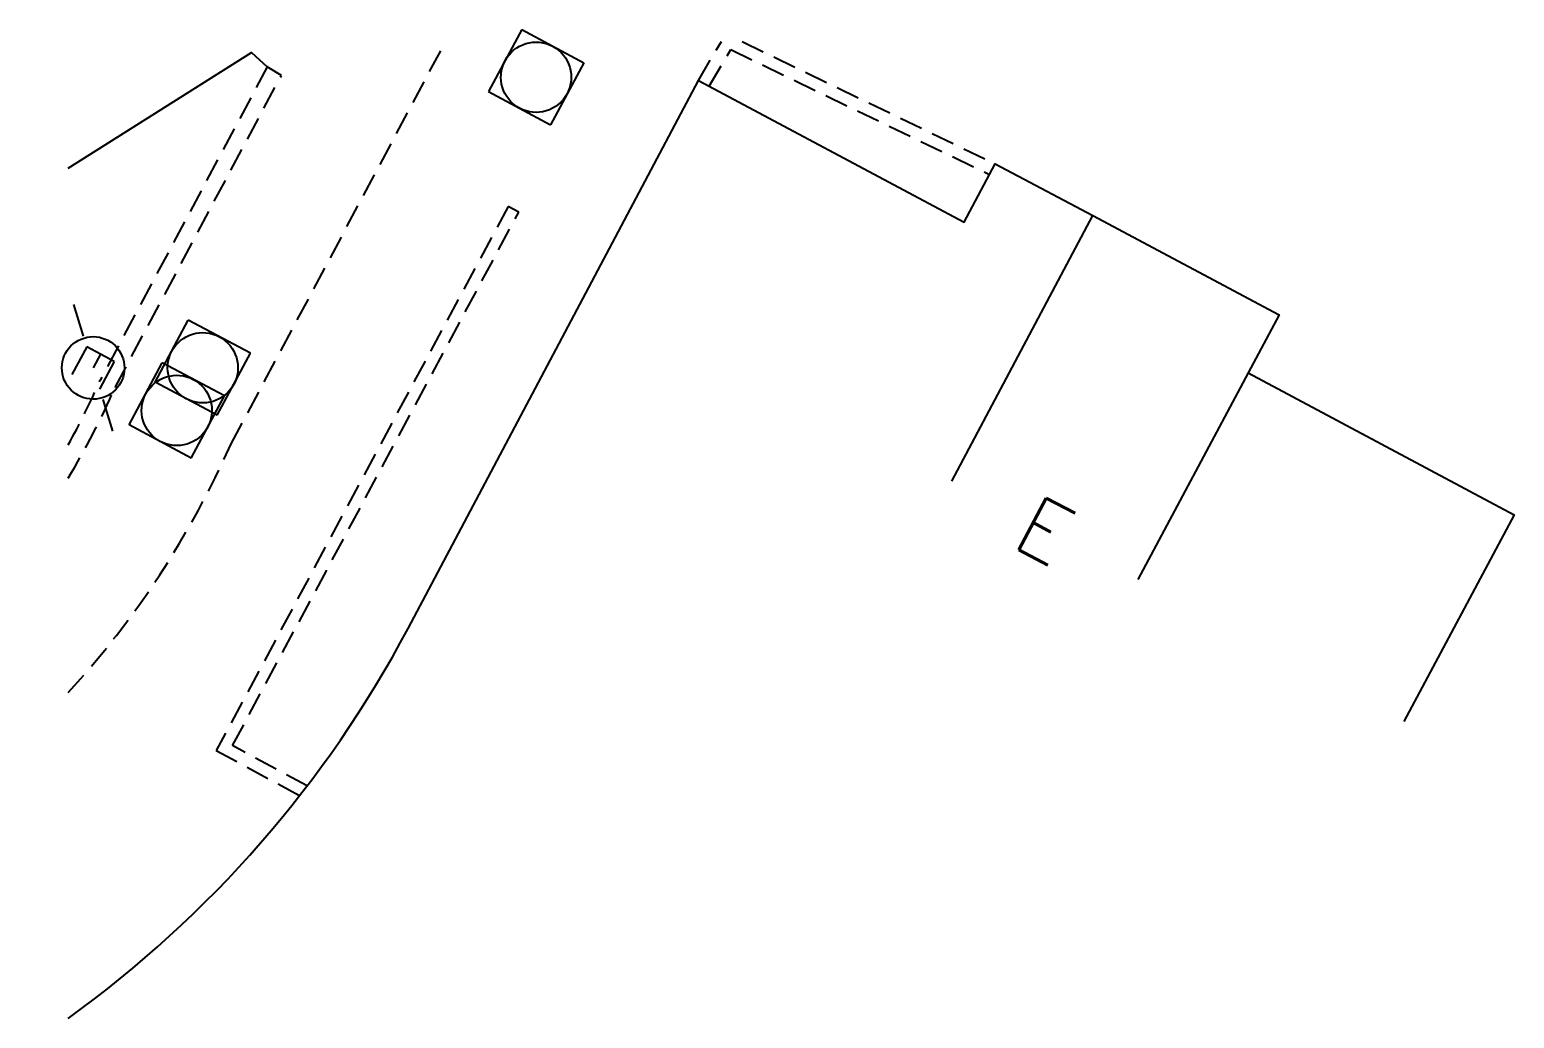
# Model space of a CAD drawing. Header units: millimetres. Extents: x 155999 to 157000, y 122000 to 123000.
# Drawn here: x 155999.18 to 156030.83, y 122979.16 to 123000.25 of the extents above; entities that cross this region are included whole.
import ezdxf
from ezdxf.enums import TextEntityAlignment as Align

# ---------------------------------------------------------------- set-up
doc = ezdxf.new("R2010")
doc.units = ezdxf.units.MM
doc.linetypes.add('DASHED', pattern=[0.75, 0.5, -0.25])
doc.layers.get('0').update_dxf_attribs({"linetype": 'CONTINUOUS'})
for name, color, linetype in [('W0001', 6, 'DASHED'), ('W0008', 7, 'CONTINUOUS'), ('W0100', 7, 'CONTINUOUS'), ('W0112', 1, 'DASHED'), ('W0420', 7, 'CONTINUOUS'), ('W0471', 7, 'CONTINUOUS'), ('W0984', 7, 'CONTINUOUS'), ('W1102', 7, 'CONTINUOUS')]:
    doc.layers.add(name, color=color, linetype=linetype)
doc.styles.get("Standard").update_dxf_attribs({"font": 'romans.shx', "width": 0.85})

# ---------------------------------------------------------------- blocks, each defined once
blk = doc.blocks.new('T420')
for p, q in [((0.75, 0.75), (-0.75, 0.75)), ((-0.75, 0.75), (-0.75, -0.75)), ((0.75, 0.75), (0.75, -0.75)), ((0.75, -0.75), (-0.75, -0.75))]:
    blk.add_line(p, q)
blk.add_ellipse((0, 0), major_axis=(-0.53, 0.53), ratio=1, start_param=3.926991, end_param=10.210176)
blk = doc.blocks.new('T471')
for p, q in [((0.500001, 0.500001), (1.000002, 1.000002)), ((-0.333334, 0.333334), (-0.333334, -0.333334)), ((-0.333334, 0.333334), (0.333334, 0.333334)), ((-0.333334, 0), (0, 0)), ((-0.500001, -0.500001), (-1.000002, -1.000002)), ((-0.333334, -0.333334), (0.333334, -0.333334))]:
    blk.add_line(p, q)
blk.add_ellipse((0, 0), major_axis=(0.471405, 0.471405), ratio=1, start_param=5.497787144, end_param=11.780972451)

msp = doc.modelspace()

# ---------------------------------------------------------------- linework, layer by layer
at = {"layer": 'W0001'}
msp.add_lwpolyline([(156000, 122986.112, 0.080932), (156003.474, 122991.419), (156008.047, 123000, 0.283024)], format="xyb", dxfattribs=at)
at = {"layer": 'W0008'}
msp.add_lwpolyline([(156000, 122997.3), (156003.907, 122999.768), (156004.244, 122999.464)], dxfattribs=at)
at = {"layer": 'W0100'}
msp.add_lwpolyline([(156000, 122979.162, 0.114898), (156007.247, 122987.48), (156013.436, 122999.173), (156019.104, 122996.149), (156019.767, 122997.391), (156021.846, 122996.287), (156025.816, 122994.168), (156025.158, 122992.935), (156030.832, 122989.907), (156028.478, 122985.495)], format="xyb", dxfattribs=at)
at = {"layer": 'W0112'}
for points in [[(156013.436, 122999.173), (156013.926, 123000)], [(156013.664, 122999.051), (156014.126, 122999.83), (156019.645, 122997.163)], [(156014.367, 123000), (156019.767, 122997.391)], [(156005.094, 122984.121), (156003.505, 122984.981), (156009.608, 122996.362), (156009.38, 122996.484), (156003.156, 122984.876), (156004.934, 122983.914)]]:
    msp.add_lwpolyline(points, dxfattribs=at)
for points in [[(156000, 122990.687, 0.032108), (156000.999, 122992.622), (156004.546, 122999.277), (156004.244, 122999.464)], [(156004.244, 122999.464), (156000.681, 122992.776, -0.023164), (156000, 122991.396)]]:
    msp.add_lwpolyline(points, format="xyb", dxfattribs=at)
at = {"layer": 'W1102'}
msp.add_line((156018.838, 122990.623), (156021.846, 122996.287), dxfattribs=at)
at = {"layer": 'W1102', "flags": 128}
msp.add_lwpolyline([(156025.158, 122992.935), (156022.804, 122988.523)], dxfattribs=at)

# ---------------------------------------------------------------- block references
at = {"layer": 'W0420'}
for p, rotation in [((156009.975, 122999.24), 61.80000525283571), ((156002.87, 122993.042), 241.945748995686), ((156002.315, 122992.131), 241.945748995686)]:
    msp.add_blockref('T420', p, dxfattribs=dict(at, rotation=rotation))
at = {"layer": 'W0471', "rotation": 241.945748995686}
msp.add_blockref('T471', (156000.532, 122993.039), dxfattribs=at)

# ---------------------------------------------------------------- texts
at = {"layer": 'W0984'}
msp.add_text('E', height=1.25, rotation=332.1, dxfattribs=at).set_placement((156020.821, 122989.573), align=Align.MIDDLE)

doc.saveas('drawing.dxf')
